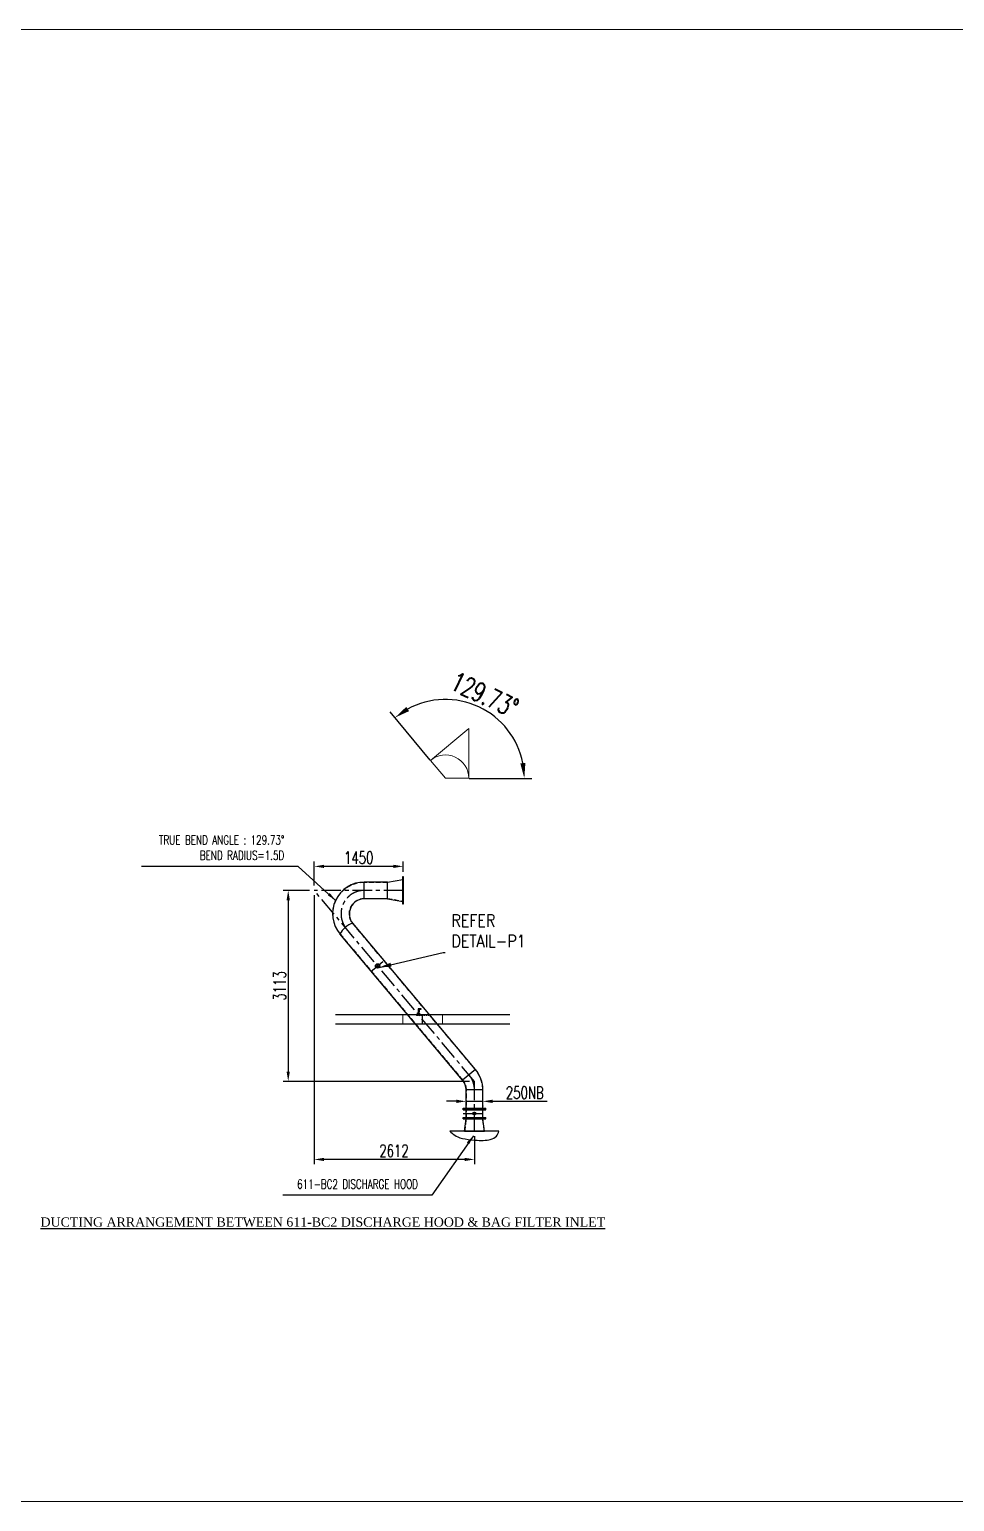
# Model space of a CAD drawing. Header units: millimetres. Extents: x -243837 to -5443, y 40 to 285140.
# Drawn here: x -225394 to -210309, y 120609 to 144610 of the extents above; entities that cross this region are included whole.
import ezdxf

# ---------------------------------------------------------------- set-up
doc = ezdxf.new("R2010")
doc.units = ezdxf.units.MM
for name, pattern in [('CENTER', [50.8, 31.75, -6.35, 6.35, -6.35]), ('CONTINOUS', [0]), ('HIDDEN', [0.375, 0.25, -0.125])]:
    doc.linetypes.add(name, pattern=pattern)
doc.layers.add('DIM', color=1, linetype='Continuous', lineweight=9)
doc.layers.add('R-OBJECT', color=2, linetype='Continuous', lineweight=20)
doc.styles.add('KA', font='romans.shx', dxfattribs={"width": 0.7})
doc.styles.add('ROMAND', font='romand.shx', dxfattribs={"width": 0.85})
doc.styles.add('romans', font='romans.shx', dxfattribs={"width": 0.7})
doc.styles.add('TIMES', font='times.ttf')
doc.dimstyles.new('KAT', dxfattribs={"dimscale": 125, "dimtxt": 2.5, "dimasz": 2, "dimexe": 1, "dimexo": 0.06, "dimgap": 0.5, "dimtad": 1, "dimdec": 0, "dimzin": 0, "dimdsep": 46, "dimtxsty": 'KA', "dimcen": 1.5, "dimclrd": 1, "dimclre": 1, "dimclrt": 4, "dimadec": 0, "dimazin": 0, "dimtfac": 1, "dimtdec": 0, "dimtmove": 0, "dimatfit": 2, "dimfxl": 1.5, "dimtolj": 1, "dimtzin": 0, "dimarcsym": 0})
doc.dimstyles.new('STANDARD$7', dxfattribs={"dimscale": 25, "dimtxt": 2.5, "dimasz": 2.5, "dimexe": 1.5, "dimexo": 1, "dimgap": 1, "dimtad": 1, "dimdec": 3, "dimzin": 0, "dimdsep": 46, "dimtxsty": 'romans', "dimcen": 125, "dimclrd": 1, "dimclre": 1, "dimclrt": 7, "dimadec": 0, "dimazin": 0, "dimtp": 0.051, "dimtm": 0.032, "dimtfac": 0.6, "dimtdec": 3, "dimtmove": 0, "dimatfit": 3, "dimfxl": 1, "dimtvp": 1, "dimtolj": 1, "dimtzin": 0, "dimarcsym": 1})

# ---------------------------------------------------------------- blocks, each defined once
blk = doc.blocks.new('*D1054')
at = {"color": 1, "lineweight": -2, "transparency": 16777216}
for p, q in [((-220749, 130653), (-220749, 131045)), ((-219459, 130965), (-220589, 130965)), ((-219299, 130878), (-219299, 131045))]:
    blk.add_line(p, q, dxfattribs=at)
at = {"color": 1, "transparency": 16777216}
for points in [[(-220589, 130991), (-220589, 130938), (-220749, 130965)], [(-219459, 130991), (-219459, 130938), (-219299, 130965)]]:
    blk.add_solid(points, dxfattribs=at)
at = {"layer": 'DEFPOINTS', "color": 0, "transparency": 16777216}
for p in [(-220749, 130965), (-220749, 130573, 139), (-219299, 130798, 139)]:
    blk.add_point(p, dxfattribs=at)
at = {"color": 4, "transparency": 16777216, "insert": (-220024, 131105), "char_height": 200, "attachment_point": 5, "style": 'KA'}
blk.add_mtext('\\A1;1450', dxfattribs=at)
blk = doc.blocks.new('*D1055')
at = {"color": 1, "lineweight": -2, "transparency": 16777216}
for p, q in [((-220749, 130493), (-220749, 126107)), ((-218137, 126565), (-218137, 126107)), ((-218297, 126187), (-220589, 126187))]:
    blk.add_line(p, q, dxfattribs=at)
at = {"color": 1, "transparency": 16777216}
for points in [[(-220589, 126213), (-220589, 126160), (-220749, 126187)], [(-218297, 126213), (-218297, 126160), (-218137, 126187)]]:
    blk.add_solid(points, dxfattribs=at)
at = {"layer": 'DEFPOINTS', "color": 0, "transparency": 16777216}
for p in [(-220749, 130573, -10), (-218137, 126645), (-220749, 126187)]:
    blk.add_point(p, dxfattribs=at)
at = {"color": 4, "transparency": 16777216, "insert": (-219450, 126327), "char_height": 200, "attachment_point": 5, "style": 'KA'}
blk.add_mtext('\\A1;2612', dxfattribs=at)
blk = doc.blocks.new('*D1105')
at = {"color": 1, "lineweight": -2, "transparency": 16777216}
for p, q in [((-218434, 127134), (-218594, 127134)), ((-218274, 127134), (-218001, 127134)), ((-218274, 127059), (-218274, 127054)), ((-218001, 127059), (-218001, 127054)), ((-217841, 127134), (-216954, 127134))]:
    blk.add_line(p, q, dxfattribs=at)
at = {"color": 1, "transparency": 16777216}
for points in [[(-218434, 127161), (-218434, 127107), (-218274, 127134)], [(-217841, 127161), (-217841, 127107), (-218001, 127134)]]:
    blk.add_solid(points, dxfattribs=at)
at = {"layer": 'DEFPOINTS', "color": 0, "transparency": 16777216}
for p in [(-218274, 127139), (-218001, 127139), (-218001, 127134)]:
    blk.add_point(p, dxfattribs=at)
at = {"color": 4, "transparency": 16777216, "insert": (-217317, 127274), "char_height": 200, "attachment_point": 5, "style": 'KA'}
blk.add_mtext('\\A1;250NB', dxfattribs=at)
blk = doc.blocks.new('*D1106')
at = {"color": 1, "lineweight": -2, "transparency": 16777216}
for p, q in [((-220829, 130573), (-221254, 130573)), ((-221174, 130413), (-221174, 127620)), ((-218217, 127460), (-221254, 127460))]:
    blk.add_line(p, q, dxfattribs=at)
at = {"color": 1, "transparency": 16777216}
for points in [[(-221201, 130413), (-221147, 130413), (-221174, 130573)], [(-221201, 127620), (-221147, 127620), (-221174, 127460)]]:
    blk.add_solid(points, dxfattribs=at)
at = {"layer": 'DEFPOINTS', "color": 0, "transparency": 16777216}
for p in [(-220749, 130573, -10), (-221174, 127460), (-218137, 127460, -10)]:
    blk.add_point(p, dxfattribs=at)
at = {"color": 4, "transparency": 16777216, "insert": (-221314, 129016), "char_height": 200, "attachment_point": 5, "rotation": 90, "style": 'KA'}
blk.add_mtext('\\A1;3113', dxfattribs=at)
blk = doc.blocks.new('*D1108')
at = {"color": 1, "lineweight": -2, "transparency": 16777216}
for p, q in [((-218859, 132699), (-219514, 133487)), ((-218223, 132400), (-217199, 132400))]:
    blk.add_line(p, q, dxfattribs=at)
blk.add_arc((-218611, 132400), 1287, 11.1448, 118.5852, dxfattribs=at)
at = {"color": 1, "transparency": 16777216}
for points in [[(-219204, 133496), (-219250, 133565), (-219434, 133390)], [(-217307, 132653), (-217390, 132645), (-217324, 132400)]]:
    blk.add_solid(points, dxfattribs=at)
at = {"layer": 'DEFPOINTS', "color": 0, "transparency": 16777216}
for p in [(-217673, 133282), (-218855, 132693), (-218611, 132400), (-218230, 132400)]:
    blk.add_point(p, dxfattribs=at)
at = {"color": 4, "transparency": 16777216, "insert": (-217971, 133764), "char_height": 312.5, "attachment_point": 5, "rotation": 334.865, "style": 'KA'}
blk.add_mtext('\\A1;129.73°', dxfattribs=at)

msp = doc.modelspace()

# ---------------------------------------------------------------- linework, layer by layer
at = {"color": 1, "linetype": 'CENTER', "ltscale": 10}
for p, q in [((-218137.3, 127460, -9.59), (-220749.3, 130572.87, -9.59)), ((-219299.26, 130572.87, 139.29), (-220749.3, 130572.87, 139.29)), ((-218982.09, 128391.78, -1589.96), (-218982.09, 128541.78, 159.78)), ((-218137.3, 126644.96), (-218137.3, 127460)), ((-218323.8, 126934.96), (-217950.8, 126934.96))]:
    msp.add_line(p, q, dxfattribs=at)
at = {"ltscale": 10}
for p, q in [((-219555.26, 130709.37, 139.29), (-219937.3, 130709.37, -11.59)), ((-219937.3, 130436.37, -9.59), (-219937.3, 130709.37, -9.59)), ((-219555.26, 130709.37, 139.29), (-219305.26, 130752.87, 139.29)), ((-219555.26, 130436.37, 139.29), (-219555.26, 130709.37, 139.29)), ((-219299.26, 130747.87, 139.29), (-219305.26, 130747.87, 139.29)), ((-219555.26, 130436.37, 139.29), (-219937.3, 130436.37, -11.59)), ((-219555.26, 130436.37, 139.29), (-219305.26, 130392.87, 139.29)), ((-218331, 127478.49, -9.59), (-220331.92, 129863.1, -9.59)), ((-218121.87, 127653.97, -9.59), (-220122.79, 130038.58, -9.59)), ((-218121.87, 127653.97, -9.59), (-218331, 127478.49, -9.59)), ((-218273.8, 126847.96), (-218273.8, 127321.33)), ((-218000.8, 127321.33, -9.59), (-218273.8, 127321.33, -9.59)), ((-218000.8, 126847.96), (-218000.8, 127321.33)), ((-218323.8, 126997.96), (-218323.8, 127021.96)), ((-218323.8, 127021.96), (-217950.8, 127021.96)), ((-218323.8, 127009.96), (-217950.8, 127009.96)), ((-218323.8, 126997.96), (-217950.8, 126997.96)), ((-217950.8, 126997.96), (-217950.8, 127021.96)), ((-218323.8, 126847.96), (-218323.8, 126871.96)), ((-218323.8, 126871.96), (-217950.8, 126871.96)), ((-218323.8, 126859.96), (-217950.8, 126859.96)), ((-218323.8, 126847.96), (-217950.8, 126847.96)), ((-218299.3, 126644.96), (-218273.8, 126847.96)), ((-218273.8, 126847.96), (-218273.8, 126944.06)), ((-217975.3, 126644.96), (-218000.8, 126847.96)), ((-217950.8, 126847.96), (-217950.8, 126871.96)), ((-218299.3, 126644.96), (-217975.3, 126644.96))]:
    msp.add_line(p, q, dxfattribs=at)
at = {"color": 1, "linetype": 'CENTER', "ltscale": 3}
msp.add_line((-219820.86, 129254.03, 159.78), (-219611.73, 129429.52, 159.78), dxfattribs=at)
for p, q in [((-219715.31, 129353.05, 159.78), (-219727.57, 129342.76, 159.78)), ((-219717.28, 129330.5, 159.78), (-219727.57, 129342.76, 159.78)), ((-219705.02, 129340.79, 159.78), (-219717.28, 129330.5, 159.78)), ((-219705.02, 129340.79, 159.78), (-219715.31, 129353.05, 159.78))]:
    msp.add_line(p, q)
at = {"color": 8, "ltscale": 10}
for p, q in [((-217559.09, 128541.78, 159.78), (-220405.09, 128541.78, 159.78)), ((-217559.09, 128391.78, -1589.96), (-220405.09, 128391.78, -1589.96))]:
    msp.add_line(p, q, dxfattribs=at)
at = {"color": 1, "linetype": 'CENTER'}
msp.add_line((-219032.09, 128541.78, 159.78), (-219032.09, 128641.78, 159.78), dxfattribs=at)
at = {"color": 8}
msp.add_line((-217737.3, 126644.96), (-218537.3, 126644.96), dxfattribs=at)
at = {"ltscale": 10, "elevation": 139.29}
msp.add_lwpolyline([(-219305.26, 130797.87), (-219299.26, 130797.87), (-219299.26, 130347.87), (-219305.26, 130347.87)], close=True, dxfattribs=at)
at = {"linetype": 'ByBlock', "ltscale": 100, "elevation": 159.78}
msp.add_lwpolyline([(-219007.09, 128641.78), (-219057.09, 128641.78), (-219057.09, 128541.78), (-219007.09, 128541.78), (-219007.09, 128542.84, 0.38386404), (-219011.12, 128547.32), (-219044.33, 128550.81, -0.38386404), (-219052.39, 128559.76), (-219052.39, 128623.79, -0.38386404), (-219044.33, 128632.74), (-219011.12, 128636.23, 0.38386404), (-219007.09, 128640.71)], format="xyb", close=True, dxfattribs=at)
at = {"linetype": 'CONTINOUS'}
msp.add_circle((-219716.29, 129341.78, 159.78), 35.15, dxfattribs=at)
at = {"color": 3, "linetype": 'HIDDEN', "ltscale": 0.25}
for radius in [30.15, 26.55]:
    msp.add_circle((-219716.29, 129341.78, 159.78), radius, dxfattribs=at)
at = {"ltscale": 10}
msp.add_circle((-218137.3, 126934.96), 25, dxfattribs=at)
for centre, radius, start, end in [((-219932.24, 130191.87, -9.59), 517.5, 90, 220), ((-219932.24, 130191.87, -9.59), 244.5, 90, 220), ((-219995.86, 129674.95, -9.59), 385.15, 109.24259, 150.75741), ((-218518.3, 127321.33, -9.59), 244.5, 0, 40), ((-218518.3, 127321.33, -9.59), 517.5, 0, 40)]:
    msp.add_arc(centre, radius, start, end, dxfattribs=at)
at = {"color": 1, "linetype": 'CENTER', "ltscale": 10}
for centre, start, end in [((-219932.24, 130191.87, -9.59), 90, 220), ((-218518.3, 127321.33, -9.59), 0, 40)]:
    msp.add_arc(centre, 381, start, end, dxfattribs=at)
at = {"color": 8}
msp.add_spline([(-218537.3, 126644.96), (-218334.92, 126529.86, 329.07), (-218129.5, 126500.32, 329.07), (-217879.7, 126510.17, 329.07), (-217737.3, 126644.96)], degree=3, dxfattribs=at)
at = {"layer": 'R-OBJECT', "color": 7, "ltscale": 10}
for p, q in [((-218230.14, 133212.45), (-218854.66, 132693.41)), ((-218230.14, 132400.4), (-218230.14, 133212.45)), ((-218854.66, 132693.41), (-218611.14, 132400.4)), ((-218230.14, 132400.4), (-218611.14, 132400.4))]:
    msp.add_line(p, q, dxfattribs=at)
at = {"layer": 'R-OBJECT', "color": 3, "linetype": 'HIDDEN', "ltscale": 300}
for p, q in [((-219555.26, 130704.37, 139.29), (-219937.3, 130704.37, -11.59)), ((-219555.26, 130704.37, 139.29), (-219305.26, 130747.87, 139.29)), ((-219555.26, 130441.37, 139.29), (-219937.3, 130441.37, -11.59)), ((-219555.26, 130441.37, 139.29), (-219305.26, 130397.87, 139.29)), ((-218327.17, 127481.71, -9.59), (-220328.09, 129866.31, -9.59)), ((-218125.7, 127650.76, -9.59), (-220126.62, 130035.36, -9.59)), ((-218268.8, 126847.96), (-218268.8, 127321.33)), ((-218005.8, 126847.96), (-218005.8, 127321.33)), ((-218294.34, 126644.34), (-218268.84, 126847.34)), ((-217980.26, 126644.34), (-218005.76, 126847.34))]:
    msp.add_line(p, q, dxfattribs=at)
at = {"layer": 'R-OBJECT', "color": 8, "linetype": 'HIDDEN', "ltscale": 1200}
for p, q in [((-219307.09, 128391.78, -1589.96), (-219307.09, 128541.78, 159.78)), ((-218657.09, 128391.78, -1589.96), (-218657.09, 128541.78, 159.78))]:
    msp.add_line(p, q, dxfattribs=at)
at = {"layer": 'R-OBJECT', "color": 3, "ltscale": 10}
msp.add_lwpolyline([(-225574.49, 144610.34), (-184237.87, 144610.34), (-184237.87, 120608.63), (-225574.49, 120608.63)], close=True, dxfattribs=at)
at = {"layer": 'R-OBJECT', "color": 3, "linetype": 'HIDDEN', "ltscale": 100, "elevation": 159.78}
msp.add_lwpolyline([(-219082.09, 128531.78), (-218882.09, 128531.78), (-218882.09, 128541.78), (-219082.09, 128541.78)], close=True, dxfattribs=at)
at = {"layer": 'R-OBJECT', "color": 7, "ltscale": 10}
msp.add_arc((-218611.14, 132400.4), 381, 0, 129.73, dxfattribs=at)
at = {"layer": 'R-OBJECT', "color": 3, "linetype": 'HIDDEN', "ltscale": 300}
for centre, radius, start, end in [((-219932.24, 130191.87, -9.59), 512.5, 90, 220), ((-219932.24, 130191.87, -9.59), 249.5, 90, 220), ((-218518.3, 127321.33, -9.59), 249.5, 0, 40), ((-218518.3, 127321.33, -9.59), 512.5, 0, 40)]:
    msp.add_arc(centre, radius, start, end, dxfattribs=at)

# ---------------------------------------------------------------- texts
at = {"color": 4, "style": 'TIMES'}
msp.add_text('%%UDUCTING ARRANGEMENT BETWEEN 611-BC2 DISCHARGE HOOD & BAG FILTER INLET', height=150, dxfattribs=at).set_placement((-225212.75, 125090.88, 355.79))
at = {"color": 2, "char_height": 150, "attachment_point": 9, "style": 'KA'}
for s, insert in [('TRUE BEND ANGLE : 129.73%%D\\PBEND RADIUS=1.5D', (-221238.14, 131070.34)), ('611-BC2 DISCHARGE HOOD', (-219058.29, 125708.96, 329.07))]:
    msp.add_mtext(s, dxfattribs=dict(at, insert=insert))

# ---------------------------------------------------------------- dimensions: what is measured, and where the dimension line sits
dim = msp.add_angular_dim_3p(base=(-217673.41, 133282.31), center=(-218611.14, 132400.4), p1=(-218230.14, 132400.4), p2=(-218854.66, 132693.41), dimstyle='KAT', override={"dimadec": 2})
dim.commit()
dim.dimension.update_dxf_attribs({"geometry": '*D1108', "text_midpoint": (-217971.44, 133763.83)})
dim = msp.add_linear_dim(base=(-220749.3, 130964.56), p1=(-219299.26, 130797.87, 139.29), p2=(-220749.3, 130572.87, 139.29), dimstyle='KAT', override={"dimscale": 80, "dimexo": 1, "dimfxl": 0.18, "dimarcsym": 1})
dim.commit()
dim.dimension.update_dxf_attribs({"geometry": '*D1054', "text_midpoint": (-220024.28, 131104.56)})
dim = msp.add_linear_dim(base=(-221173.99, 127460), p1=(-220749.3, 130572.87, -9.59), p2=(-218137.3, 127460, -9.59), angle=90, dimstyle='KAT', override={"dimscale": 80, "dimexo": 1, "dimfxl": 0.18, "dimarcsym": 1})
dim.commit()
dim.dimension.update_dxf_attribs({"geometry": '*D1106', "text_midpoint": (-221313.99, 129016.43)})
dim = msp.add_linear_dim(base=(-220749.3, 126186.59), p1=(-218137.3, 126644.96), p2=(-220749.3, 130572.87, -9.59), dimstyle='KAT', override={"dimscale": 80, "dimexo": 1, "dimfxl": 0.18, "dimarcsym": 1})
dim.commit()
dim.dimension.update_dxf_attribs({"geometry": '*D1055', "text_midpoint": (-219449.59, 126186.59), "dimtype": 160})
dim = msp.add_linear_dim(base=(-218000.8, 127133.89), p1=(-218273.8, 127138.77), p2=(-218000.8, 127138.77), text='250NB', dimstyle='KAT', override={"dimscale": 80, "dimexo": 1, "dimfxl": 0.18, "dimarcsym": 1})
dim.commit()
dim.dimension.update_dxf_attribs({"geometry": '*D1105', "text_midpoint": (-217317.47, 127273.89)})

# ---------------------------------------------------------------- leaders
at = {"annotation_type": 0, "has_hookline": 1, "hookline_direction": 1}
for points, text_width in [([(-220401.26, 130410.57), (-221013.14, 130965.11), (-221163.14, 130965.11)], 2330), ([(-218155.02, 126572.79, 329.07), (-218833.29, 125603.73, 329.07), (-218983.29, 125603.73, 329.07)], 2205)]:
    msp.add_leader(points, dimstyle='KAT', override={"dimscale": 75, "dimgap": 1, "dimtad": 1}, dxfattribs=dict(at, text_width=text_width))
at = {"layer": 'DIM', "annotation_type": 0, "has_hookline": 1, "hookline_direction": 0, "text_width": 1254.76}
msp.add_leader([(-219692.95, 129315.5, -20.49), (-218646.91, 129562.23, -20.49)], dimstyle='STANDARD$7', override={"dimscale": 80, "dimexe": 1, "dimdec": 2, "dimpost": '', "dimcen": 0.9, "dimadec": 1, "dimtp": 0, "dimtm": 0, "dimtfac": 1, "dimtdec": 0, "dimatfit": 0, "dimfxl": 1.5, "dimtvp": 0, "dimtfillclr": 256}, dxfattribs=at)

# ---------------------------------------------------------------- next in the draw order: texts
at = {"insert": (-218511.91, 130180.63, -20.49), "char_height": 200, "attachment_point": 1, "style": 'ROMAND', "bg_fill": 2}
msp.add_mtext('REFER \\PDETAIL-P1', dxfattribs=at)

doc.saveas('drawing.dxf')
